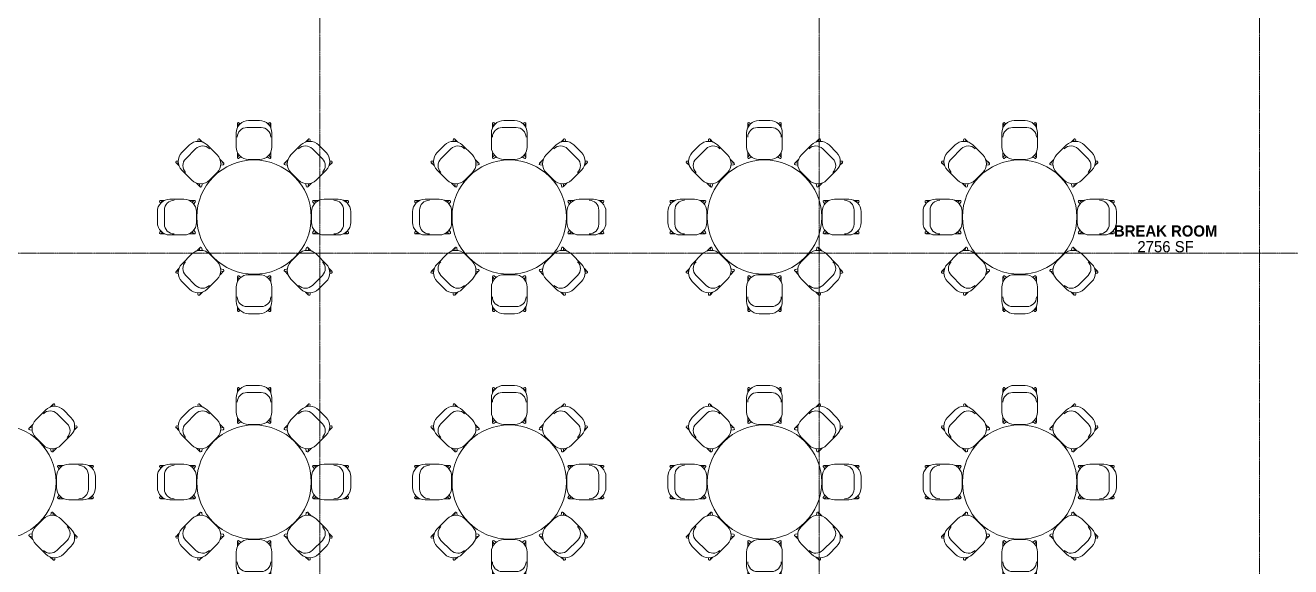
# Model space of a CAD drawing. Header units: inches. Extents: x 126 to 2219, y -1759 to -92.
# Drawn here: x 486 to 1138, y -1330 to -1051 of the extents above; entities that cross this region are included whole.
import ezdxf

# ---------------------------------------------------------------- set-up
doc = ezdxf.new("R2010")
doc.units = ezdxf.units.IN
doc.header["$MEASUREMENT"] = 0
doc.linetypes.add('Grid Line 1_2_', pattern=[0.875, 0.5, -0.125, 0.125, -0.125])
for name, color, linetype, lineweight in [('A-AREA-IDEN', 2, 'Continuous', 9), ('I-FURN', 30, 'Continuous', 9), ('I-FURN-PNLS', 30, 'Continuous', 9), ('S-GRID', 1, 'Continuous', 9)]:
    doc.layers.add(name, color=color, linetype=linetype, lineweight=lineweight)
doc.styles.add('Century Gothic', font='GOTHIC.TTF', dxfattribs={"height": 5.748447})
doc.styles.add('Century Gothic_B', font='GOTHICB.TTF', dxfattribs={"height": 5.744479})

# ---------------------------------------------------------------- blocks, each defined once
blk = doc.blocks.new('Open Source Metal Building_Exterior_rvt-1-Floor Plan - Office Annex')
at = {"layer": 'S-GRID', "linetype": 'Grid Line 1_2_'}
for p, q in [((637.92, -1631.19), (637.92, -124.28)), ((895.39, -1631.19), (895.39, -124.28)), ((1122.35, -1631.19), (1122.35, -124.28)), ((329.05, -1168.34), (2105.65, -1168.34))]:
    blk.add_line(p, q, dxfattribs=at)
blk = doc.blocks.new('Haworth_Pan-Table-Round - 59 dia-336015-Floor Plan - Office Annex')
at = {"layer": 'I-FURN-PNLS'}
for start, end in [(90, 270), (270, 90)]:
    blk.add_arc((0, -0.16), 29.5, start, end, dxfattribs=at)
blk = doc.blocks.new('Haworth_Chair_Hi-Pad_Chair - Chair-336017-Floor Plan - Office Annex')
at = {"layer": 'I-FURN'}
for p, q in [((-8.6, 8.78), (-8.6, 6.64)), ((-8.56, 8.6), (-7.91, 7.79)), ((-7.2, 8.58), (-7.76, 9.15)), ((-3.63, 6.69), (3.63, 6.69)), ((2.78, 10.34), (-2.78, 10.34)), ((7.24, 8.54), (7.76, 9.15)), ((8.56, 8.6), (7.91, 7.79)), ((8.6, 8.78), (8.6, 6.64)), ((-9.2, 3.92), (-9.2, -3.38)), ((9.2, -3.38), (9.2, 3.92)), ((-8.6, -8.78), (-8.6, -6.09)), ((8.6, -8.78), (8.6, -6.09)), ((-8.56, -8.6), (-7.69, -7.52)), ((-6.71, -8.46), (-7.76, -9.15)), ((-2.78, -9.8), (2.78, -9.8)), ((6.78, -8.4), (7.76, -9.15)), ((8.56, -8.6), (7.69, -7.52))]:
    blk.add_line(p, q, dxfattribs=at)
for centre, radius, start, end in [((-2.78, 3.92), 6.42, 90, 180), ((-8.1, 8.78), 0.502, 47.45993, 201.10205), ((2.78, 3.92), 6.42, 360, 90), ((8.1, 8.78), 0.502, 338.89795, 132.54007), ((-2.78, -3.38), 6.42, 180, 270), ((-2.78, -3.38), 6.42, 180, 270), ((-2.78, -3.38), 6.42, 180, 270), ((2.78, -3.38), 6.42, 270, 0), ((2.78, -3.38), 6.42, 270, 0), ((-8.1, -8.78), 0.502, 158.89795, 312.54007), ((8.1, -8.78), 0.502, 227.45993, 21.10205)]:
    blk.add_arc(centre, radius, start, end, dxfattribs=at)
for centre, start_param, end_param in [((-3.63, 1.69), 4.712389, 6.283185), ((3.63, 1.69), 3.141593, 4.712389)]:
    blk.add_ellipse(centre, major_axis=(-5.03, 0), ratio=0.994522, start_param=start_param, end_param=end_param, dxfattribs=at)
blk = doc.blocks.new('Haworth_Chair_Hi-Pad_Chair - Chair-336027-Floor Plan - Office Annex')
at = {"layer": 'I-FURN'}
for p, q in [((-8.6, 8.78), (-8.6, 6.09)), ((-8.56, 8.6), (-7.69, 7.52)), ((-6.71, 8.46), (-7.76, 9.15)), ((-2.78, 9.8), (2.78, 9.8)), ((6.78, 8.4), (7.76, 9.15)), ((8.56, 8.6), (7.69, 7.52)), ((8.6, 8.78), (8.6, 6.09)), ((-9.2, -3.92), (-9.2, 3.38)), ((9.2, 3.38), (9.2, -3.92)), ((-8.6, -8.78), (-8.6, -6.64)), ((-8.56, -8.6), (-7.91, -7.79)), ((-7.2, -8.58), (-7.76, -9.15)), ((-3.63, -6.69), (3.63, -6.69)), ((2.78, -10.34), (-2.78, -10.34)), ((7.24, -8.54), (7.76, -9.15)), ((8.56, -8.6), (7.91, -7.79)), ((8.6, -8.78), (8.6, -6.64))]:
    blk.add_line(p, q, dxfattribs=at)
for centre, radius, start, end in [((-2.78, 3.38), 6.42, 90, 180), ((-2.78, 3.38), 6.42, 90, 180), ((-2.78, 3.38), 6.42, 90, 180), ((-8.1, 8.78), 0.502, 47.45993, 201.10205), ((2.78, 3.38), 6.42, 360, 90), ((2.78, 3.38), 6.42, 360, 90), ((8.1, 8.78), 0.502, 338.89795, 132.54007), ((-2.78, -3.92), 6.42, 180, 270), ((2.78, -3.92), 6.42, 270, 0), ((-8.1, -8.78), 0.502, 158.89795, 312.54007), ((8.1, -8.78), 0.502, 227.45993, 21.10205)]:
    blk.add_arc(centre, radius, start, end, dxfattribs=at)
for centre, start_param, end_param in [((-3.63, -1.69), 3.141593, 4.712389), ((3.63, -1.69), 4.712389, 6.283185)]:
    blk.add_ellipse(centre, major_axis=(5.03, 0), ratio=0.994522, start_param=start_param, end_param=end_param, dxfattribs=at)

msp = doc.modelspace()

# ---------------------------------------------------------------- block references
at = {"layer": 'I-FURN'}
for name, p, rotation in [('Haworth_Chair_Hi-Pad_Chair - Chair-336027-Floor Plan - Office Annex', (603.95, -1110.16), 180), ('Haworth_Chair_Hi-Pad_Chair - Chair-336027-Floor Plan - Office Annex', (735.53, -1110.16), 180), ('Haworth_Chair_Hi-Pad_Chair - Chair-336027-Floor Plan - Office Annex', (867.11, -1110.16), 180), ('Haworth_Chair_Hi-Pad_Chair - Chair-336027-Floor Plan - Office Annex', (998.68, -1110.16), 180), ('Haworth_Chair_Hi-Pad_Chair - Chair-336017-Floor Plan - Office Annex', (576.02, -1121.73), 44.99999999999977), ('Haworth_Chair_Hi-Pad_Chair - Chair-336027-Floor Plan - Office Annex', (631.88, -1121.73), 135.0000000000003), ('Haworth_Chair_Hi-Pad_Chair - Chair-336017-Floor Plan - Office Annex', (707.6, -1121.73), 44.99999999999977), ('Haworth_Chair_Hi-Pad_Chair - Chair-336027-Floor Plan - Office Annex', (763.46, -1121.73), 135.0000000000003), ('Haworth_Chair_Hi-Pad_Chair - Chair-336017-Floor Plan - Office Annex', (839.18, -1121.73), 44.99999999999977), ('Haworth_Chair_Hi-Pad_Chair - Chair-336027-Floor Plan - Office Annex', (895.04, -1121.73), 135.0000000000003), ('Haworth_Chair_Hi-Pad_Chair - Chair-336017-Floor Plan - Office Annex', (970.75, -1121.73), 44.99999999999977), ('Haworth_Chair_Hi-Pad_Chair - Chair-336027-Floor Plan - Office Annex', (1026.62, -1121.73), 135.0000000000003), ('Haworth_Chair_Hi-Pad_Chair - Chair-336017-Floor Plan - Office Annex', (564.45, -1149.66), 89.99999999999972), ('Haworth_Chair_Hi-Pad_Chair - Chair-336027-Floor Plan - Office Annex', (643.45, -1149.66), 90.00000000000007), ('Haworth_Chair_Hi-Pad_Chair - Chair-336017-Floor Plan - Office Annex', (696.03, -1149.66), 89.99999999999972), ('Haworth_Chair_Hi-Pad_Chair - Chair-336027-Floor Plan - Office Annex', (775.03, -1149.66), 90.00000000000007), ('Haworth_Chair_Hi-Pad_Chair - Chair-336017-Floor Plan - Office Annex', (827.61, -1149.66), 89.99999999999972), ('Haworth_Chair_Hi-Pad_Chair - Chair-336027-Floor Plan - Office Annex', (906.61, -1149.66), 90.00000000000007), ('Haworth_Chair_Hi-Pad_Chair - Chair-336017-Floor Plan - Office Annex', (959.18, -1149.66), 89.99999999999972), ('Haworth_Chair_Hi-Pad_Chair - Chair-336027-Floor Plan - Office Annex', (1038.18, -1149.66), 90.00000000000007), ('Haworth_Chair_Hi-Pad_Chair - Chair-336017-Floor Plan - Office Annex', (576.02, -1177.59), 134.9999999999999), ('Haworth_Chair_Hi-Pad_Chair - Chair-336027-Floor Plan - Office Annex', (631.88, -1177.59), 45.00000000000013), ('Haworth_Chair_Hi-Pad_Chair - Chair-336017-Floor Plan - Office Annex', (707.6, -1177.59), 134.9999999999999), ('Haworth_Chair_Hi-Pad_Chair - Chair-336027-Floor Plan - Office Annex', (763.46, -1177.59), 45.00000000000013), ('Haworth_Chair_Hi-Pad_Chair - Chair-336017-Floor Plan - Office Annex', (839.18, -1177.59), 134.9999999999999), ('Haworth_Chair_Hi-Pad_Chair - Chair-336027-Floor Plan - Office Annex', (895.04, -1177.59), 45.00000000000013), ('Haworth_Chair_Hi-Pad_Chair - Chair-336017-Floor Plan - Office Annex', (970.75, -1177.59), 134.9999999999999), ('Haworth_Chair_Hi-Pad_Chair - Chair-336027-Floor Plan - Office Annex', (1026.62, -1177.59), 45.00000000000013), ('Haworth_Chair_Hi-Pad_Chair - Chair-336017-Floor Plan - Office Annex', (603.95, -1189.16), 180), ('Haworth_Chair_Hi-Pad_Chair - Chair-336017-Floor Plan - Office Annex', (735.53, -1189.16), 180), ('Haworth_Chair_Hi-Pad_Chair - Chair-336017-Floor Plan - Office Annex', (867.11, -1189.16), 180), ('Haworth_Chair_Hi-Pad_Chair - Chair-336017-Floor Plan - Office Annex', (998.68, -1189.16), 180), ('Haworth_Chair_Hi-Pad_Chair - Chair-336027-Floor Plan - Office Annex', (603.95, -1246.84), 180), ('Haworth_Chair_Hi-Pad_Chair - Chair-336027-Floor Plan - Office Annex', (735.53, -1246.84), 180), ('Haworth_Chair_Hi-Pad_Chair - Chair-336027-Floor Plan - Office Annex', (867.11, -1246.84), 180), ('Haworth_Chair_Hi-Pad_Chair - Chair-336027-Floor Plan - Office Annex', (998.68, -1246.84), 180), ('Haworth_Chair_Hi-Pad_Chair - Chair-336027-Floor Plan - Office Annex', (500.3, -1258.41), 135.0000000000003), ('Haworth_Chair_Hi-Pad_Chair - Chair-336017-Floor Plan - Office Annex', (576.02, -1258.41), 44.99999999999977), ('Haworth_Chair_Hi-Pad_Chair - Chair-336027-Floor Plan - Office Annex', (631.88, -1258.41), 135.0000000000003), ('Haworth_Chair_Hi-Pad_Chair - Chair-336017-Floor Plan - Office Annex', (707.6, -1258.41), 44.99999999999977), ('Haworth_Chair_Hi-Pad_Chair - Chair-336027-Floor Plan - Office Annex', (763.46, -1258.41), 135.0000000000003), ('Haworth_Chair_Hi-Pad_Chair - Chair-336017-Floor Plan - Office Annex', (839.18, -1258.41), 44.99999999999977), ('Haworth_Chair_Hi-Pad_Chair - Chair-336027-Floor Plan - Office Annex', (895.04, -1258.41), 135.0000000000003), ('Haworth_Chair_Hi-Pad_Chair - Chair-336017-Floor Plan - Office Annex', (970.75, -1258.41), 44.99999999999977), ('Haworth_Chair_Hi-Pad_Chair - Chair-336027-Floor Plan - Office Annex', (1026.62, -1258.41), 135.0000000000003), ('Haworth_Chair_Hi-Pad_Chair - Chair-336027-Floor Plan - Office Annex', (511.87, -1286.34), 90.00000000000007), ('Haworth_Chair_Hi-Pad_Chair - Chair-336017-Floor Plan - Office Annex', (564.45, -1286.34), 89.99999999999972), ('Haworth_Chair_Hi-Pad_Chair - Chair-336027-Floor Plan - Office Annex', (643.45, -1286.34), 90.00000000000007), ('Haworth_Chair_Hi-Pad_Chair - Chair-336017-Floor Plan - Office Annex', (696.03, -1286.34), 89.99999999999972), ('Haworth_Chair_Hi-Pad_Chair - Chair-336027-Floor Plan - Office Annex', (775.03, -1286.34), 90.00000000000007), ('Haworth_Chair_Hi-Pad_Chair - Chair-336017-Floor Plan - Office Annex', (827.61, -1286.34), 89.99999999999972), ('Haworth_Chair_Hi-Pad_Chair - Chair-336027-Floor Plan - Office Annex', (906.61, -1286.34), 90.00000000000007), ('Haworth_Chair_Hi-Pad_Chair - Chair-336017-Floor Plan - Office Annex', (959.18, -1286.34), 89.99999999999972), ('Haworth_Chair_Hi-Pad_Chair - Chair-336027-Floor Plan - Office Annex', (1038.18, -1286.34), 90.00000000000007), ('Haworth_Chair_Hi-Pad_Chair - Chair-336027-Floor Plan - Office Annex', (500.3, -1314.27), 45.00000000000013), ('Haworth_Chair_Hi-Pad_Chair - Chair-336017-Floor Plan - Office Annex', (576.02, -1314.27), 134.9999999999999), ('Haworth_Chair_Hi-Pad_Chair - Chair-336027-Floor Plan - Office Annex', (631.88, -1314.27), 45.00000000000013), ('Haworth_Chair_Hi-Pad_Chair - Chair-336017-Floor Plan - Office Annex', (707.6, -1314.27), 134.9999999999999), ('Haworth_Chair_Hi-Pad_Chair - Chair-336027-Floor Plan - Office Annex', (763.46, -1314.27), 45.00000000000013), ('Haworth_Chair_Hi-Pad_Chair - Chair-336017-Floor Plan - Office Annex', (839.18, -1314.27), 134.9999999999999), ('Haworth_Chair_Hi-Pad_Chair - Chair-336027-Floor Plan - Office Annex', (895.04, -1314.27), 45.00000000000013), ('Haworth_Chair_Hi-Pad_Chair - Chair-336017-Floor Plan - Office Annex', (970.75, -1314.27), 134.9999999999999), ('Haworth_Chair_Hi-Pad_Chair - Chair-336027-Floor Plan - Office Annex', (1026.62, -1314.27), 45.00000000000013), ('Haworth_Chair_Hi-Pad_Chair - Chair-336017-Floor Plan - Office Annex', (603.95, -1325.84), 180), ('Haworth_Chair_Hi-Pad_Chair - Chair-336017-Floor Plan - Office Annex', (735.53, -1325.84), 180), ('Haworth_Chair_Hi-Pad_Chair - Chair-336017-Floor Plan - Office Annex', (867.11, -1325.84), 180), ('Haworth_Chair_Hi-Pad_Chair - Chair-336017-Floor Plan - Office Annex', (998.68, -1325.84), 180)]:
    msp.add_blockref(name, p, dxfattribs=dict(at, rotation=rotation))
at = {"layer": 'I-FURN-PNLS'}
for p in [(603.95, -1149.5), (735.53, -1149.5), (867.11, -1149.5), (998.68, -1149.5), (472.37, -1286.19), (603.95, -1286.19), (735.53, -1286.19), (867.11, -1286.19), (998.68, -1286.19)]:
    msp.add_blockref('Haworth_Pan-Table-Round - 59 dia-336015-Floor Plan - Office Annex', p, dxfattribs=at)

# ---------------------------------------------------------------- texts
at = {"layer": 'A-AREA-IDEN', "attachment_point": 2}
for s, insert, char_height, width, line_spacing_factor, style in [('BREAK ROOM', (1073.94, -1153.94), 5.744, 61.992, 0.984796, 'Century Gothic_B'), ('2756 SF', (1073.89, -1162.05), 5.748, 32.904, 0.984117, 'Century Gothic')]:
    msp.add_mtext(s, dxfattribs=dict(at, insert=insert, char_height=char_height, width=width, line_spacing_factor=line_spacing_factor, style=style))

# ---------------------------------------------------------------- next in the draw order: block references
at = {"lineweight": 5}
msp.add_blockref('Open Source Metal Building_Exterior_rvt-1-Floor Plan - Office Annex', (0, 0), dxfattribs=at)

doc.saveas('drawing.dxf')
